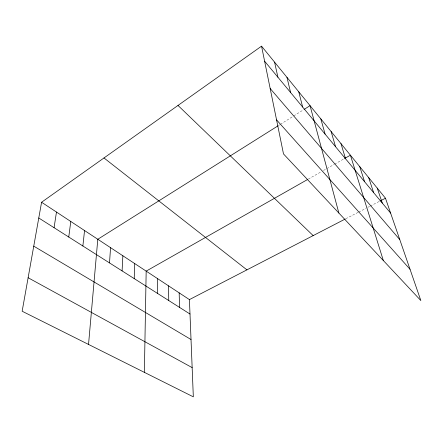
<?xml version="1.0" encoding="UTF-8"?>
<svg xmlns="http://www.w3.org/2000/svg" width="443" height="443" viewBox="0 0 443 443"><rect width="100%" height="100%" fill="white"/><g stroke="black" fill="none" stroke-linecap="round" stroke-linejoin="round"><path stroke-width="0.33" stroke-dasharray="2.21 1.66" d="M278.63 125.452L279.788 124.721M280.364 124.356L293.133 116.321M293.715 115.955L303.632 109.714M308.278 179.11L321.131 171.818M323.468 170.489L334 164.514M334.581 164.181L343.962 158.854M345.784 218.742L358.016 212.413M358.631 212.097L365.962 208.304M367.795 207.357L369.623 206.416M370.232 206.1L379.38 201.371"/><path stroke-width="0.66" d="M157.525 293.41L157.558 278.619M144.379 372.358L146.173 271.122L307.691 179.443M134.218 278.608L134.722 263.585M122.091 270.906L122.861 255.772M109.51 262.915L110.562 247.67M88.539 344.438L97.798 239.27L278.049 125.818M82.874 245.998L84.552 230.543M68.759 237.033L70.786 221.478M54.074 227.702L56.471 212.053M41.581 202.246L22.15 311.235L193.325 396.839L189.421 299.601L41.581 202.246L261.547 46.161L385.476 198.215L420.85 300.575L283.498 153.931L261.547 46.161M304.214 109.343L310.05 105.672L338.867 213.044M344.549 158.522L350.413 155.194L383.339 260.528M189.421 299.601L345.169 219.058M379.989 201.056L385.476 198.215M28.119 277.739L192.151 367.612M33.751 246.153L191.027 339.526M38.774 217.989L190.003 314.037M103.989 157.963L246.934 269.865M177.997 105.451L313.162 235.61M276.559 119.865L410.035 269.289M270.175 88.517L399.791 239.646M264.609 61.189L390.615 213.1M377.242 188.114L382.303 203.077M368.67 177.599L373.632 192.622M359.733 166.634L364.589 181.719M340.972 143.61L345.568 158.788M331.115 131.521L335.561 146.727M320.821 118.885L325.096 134.107M298.776 91.839L302.647 107.051M286.964 77.348L290.591 92.515M274.566 62.136L277.927 77.248M179.166 292.845L179.553 307.403M168.55 285.857L168.739 300.531"/></g></svg>
